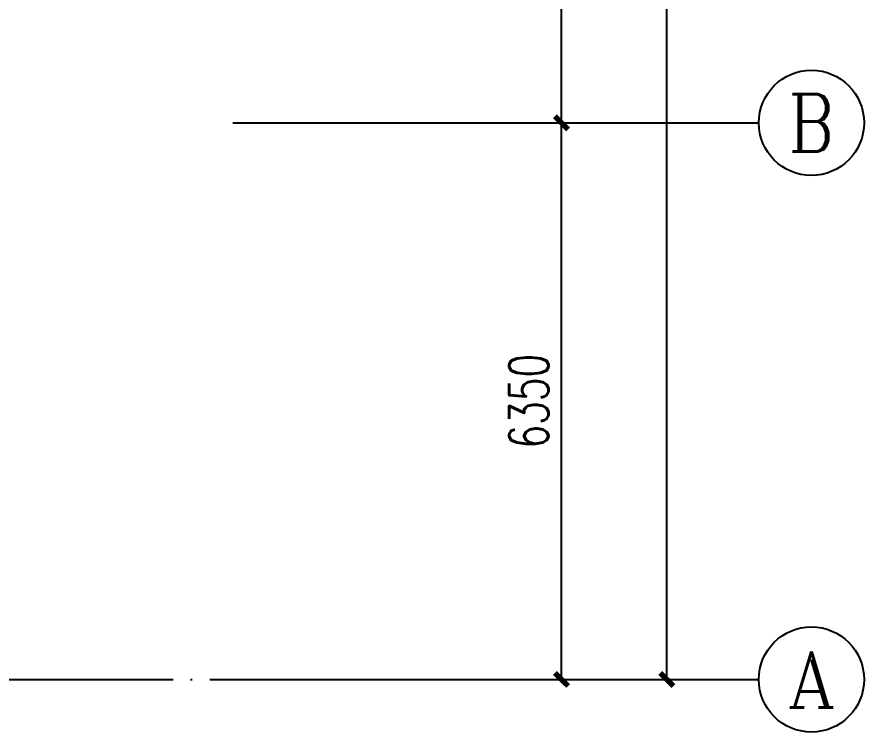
# Model space of a CAD drawing. Extents: x 12152 to 491505, y 111028 to 412681.
# Drawn here: x 470009 to 479669, y 127260 to 135418 of the extents above; entities that cross this region are included whole.
import ezdxf
from ezdxf.enums import TextEntityAlignment as Align

# ---------------------------------------------------------------- set-up
doc = ezdxf.new("R2010")
doc.units = 0
doc.header["$LTSCALE"] = 1000
doc.header["$MEASUREMENT"] = 0
doc.linetypes.add('DOTE', pattern=[2.42, 2, -0.2, 0.02, -0.2])
for name, color, linetype in [('AXIS', 3, 'Continuous'), ('AXIS_TEXT', 7, 'Continuous'), ('DOTE', 8, 'DOTE')]:
    doc.layers.add(name, color=color, linetype=linetype)
doc.styles.add('_TCH_AXIS', font='COMPLEX', dxfattribs={"bigfont": 'GBCBIG'})
doc.styles.add('_TCH_DIM_T3', font='SIMPLEX', dxfattribs={"width": 0.705882, "bigfont": 'GBCBIG'})
doc.styles.add('COMPLEX', font='COMPLEX')
doc.dimstyles.new('_TCH_ARCH&&150', dxfattribs={"dimtxt": 446.25, "dimasz": 150, "dimexe": 375, "dimexo": 450, "dimgap": 150, "dimtad": 1, "dimdec": 0, "dimzin": 0, "dimdsep": 46, "dimtxsty": '_TCH_DIM_T3', "dimblk": 'ARCHTICK', "dimcen": 0.09, "dimclrt": 7, "dimazin": 2, "dimtfac": 1, "dimtdec": 0, "dimtix": 1, "dimtmove": 2, "dimatfit": 3, "dimfxl": 1, "dimtolj": 1, "dimtzin": 0, "dimarcsym": 0})

# ---------------------------------------------------------------- blocks, each defined once
blk = doc.blocks.new('_ArchTick')
at = {"color": 0, "linetype": 'ByBlock', "const_width": 0.4}
blk.add_lwpolyline([(-0.5, -0.5), (0.5, 0.5)], dxfattribs=at)
blk = doc.blocks.new('*D201')
at = {"layer": 'AXIS', "color": 0, "lineweight": -2, "transparency": 16777216}
for p, q in [((472918.8, 134209.9), (476593.8, 134209.9)), ((476218.8, 127859.9), (476218.8, 134209.9)), ((472918.8, 127859.9), (476593.8, 127859.9))]:
    blk.add_line(p, q, dxfattribs=at)
at = {"layer": 'Defpoints', "color": 0, "transparency": 16777216}
for p in [(472468.8, 134209.9), (476218.8, 134209.9), (472468.8, 127859.9)]:
    blk.add_point(p, dxfattribs=at)
at = {"layer": 'AXIS', "color": 0, "lineweight": -2, "transparency": 16777216, "xscale": 150, "yscale": 150, "zscale": 150}
for p, rotation in [((476218.8, 134209.9), 90), ((476218.8, 127859.9), 270)]:
    blk.add_blockref('_ArchTick', p, dxfattribs=dict(at, rotation=rotation))
at = {"layer": 'AXIS', "color": 7, "transparency": 16777216, "insert": (475845.7, 131034.9), "char_height": 446.25, "attachment_point": 5, "rotation": 90, "style": '_TCH_DIM_T3'}
blk.add_mtext('\\A1;6350', dxfattribs=at)
blk = doc.blocks.new('*D202')
at = {"layer": 'AXIS', "color": 0, "lineweight": -2, "transparency": 16777216}
for p, q in [((472918.8, 140559.9), (476593.8, 140559.9)), ((476218.8, 134209.9), (476218.8, 140559.9)), ((472918.8, 134209.9), (476593.8, 134209.9))]:
    blk.add_line(p, q, dxfattribs=at)
at = {"layer": 'Defpoints', "color": 0, "transparency": 16777216}
for p in [(472468.8, 140559.9), (476218.8, 140559.9), (472468.8, 134209.9)]:
    blk.add_point(p, dxfattribs=at)
at = {"layer": 'AXIS', "color": 0, "lineweight": -2, "transparency": 16777216, "xscale": 150, "yscale": 150, "zscale": 150}
for p, rotation in [((476218.8, 140559.9), 90), ((476218.8, 134209.9), 270)]:
    blk.add_blockref('_ArchTick', p, dxfattribs=dict(at, rotation=rotation))
at = {"layer": 'AXIS', "color": 7, "transparency": 16777216, "insert": (475845.7, 137384.9), "char_height": 446.25, "attachment_point": 5, "rotation": 90, "style": '_TCH_DIM_T3'}
blk.add_mtext('\\A1;6350', dxfattribs=at)
blk = doc.blocks.new('*D205')
at = {"layer": 'AXIS', "color": 0, "lineweight": -2, "transparency": 16777216}
for p, q in [((472918.8, 153259.9), (477793.8, 153259.9)), ((477418.8, 127859.9), (477418.8, 153259.9)), ((472918.8, 127859.9), (477793.8, 127859.9))]:
    blk.add_line(p, q, dxfattribs=at)
at = {"layer": 'Defpoints', "color": 0, "transparency": 16777216}
for p in [(472468.8, 153259.9), (477418.8, 153259.9), (472468.8, 127859.9)]:
    blk.add_point(p, dxfattribs=at)
at = {"layer": 'AXIS', "color": 0, "lineweight": -2, "transparency": 16777216, "xscale": 150, "yscale": 150, "zscale": 150}
for p, rotation in [((477418.8, 153259.9), 90), ((477418.8, 127859.9), 270)]:
    blk.add_blockref('_ArchTick', p, dxfattribs=dict(at, rotation=rotation))
at = {"layer": 'AXIS', "color": 7, "transparency": 16777216, "insert": (477045.7, 140559.9), "char_height": 446.25, "attachment_point": 5, "rotation": 90, "style": '_TCH_DIM_T3'}
blk.add_mtext('\\A1;25400', dxfattribs=at)
blk = doc.blocks.new('_AXISO')
blk.add_circle((0, 0), 0.5)
at = {"layer": 'AXIS_TEXT', "style": 'COMPLEX', "width": 1.041667}
blk.add_attdef('A', text='', height=0.56, dxfattribs=at).set_placement((-0.25, -0.28), (0.25, -0.28), align=Align.FIT)

msp = doc.modelspace()

# ---------------------------------------------------------------- linework, layer by layer
at = {"layer": 'AXIS', "color": 0}
for p, q in [((472468.8, 134209.9), (478468.8, 134209.9)), ((472468.8, 127859.9), (478468.8, 127859.9))]:
    msp.add_line(p, q, dxfattribs=at)
at = {"layer": 'DOTE'}
msp.add_line((406868.8, 127859.9), (472468.8, 127859.9), dxfattribs=at)

# ---------------------------------------------------------------- block references
at = {"layer": 'AXIS', "color": 0}
ref = msp.add_blockref('_AXISO', (479068.8, 134209.9), dxfattribs=dict(at, xscale=1200, yscale=1200, zscale=1200))
ref.add_attrib('A', 'B', dxfattribs={"layer": 'AXIS_TEXT', "color": 0, "height": 652.9, "style": '_TCH_AXIS'}).set_placement((478804.5, 133883.4), (479333.1, 133883.4), align=Align.FIT)
ref = msp.add_blockref('_AXISO', (479068.8, 127859.9), dxfattribs=dict(at, xscale=1200, yscale=1200, zscale=1200))
ref.add_attrib('A', 'A', dxfattribs={"layer": 'AXIS_TEXT', "color": 0, "height": 637.8, "style": '_TCH_AXIS'}).set_placement((478795.5, 127541), (479342.1, 127541), align=Align.FIT)

# ---------------------------------------------------------------- dimensions: what is measured, and where the dimension line sits
for p1, p2, distance, picture, middle in [((472468.8, 127859.9), (472468.8, 153259.9), -4950, '*D205', (477045.7, 140559.9)), ((472468.8, 134209.9), (472468.8, 140559.9), -3750, '*D202', (475845.7, 137384.9)), ((472468.8, 127859.9), (472468.8, 134209.9), -3750, '*D201', (475845.7, 131034.9))]:
    dim = msp.add_aligned_dim(p1=p1, p2=p2, distance=distance, dimstyle='_TCH_ARCH&&150', dxfattribs=at)
    dim.commit()
    dim.dimension.update_dxf_attribs({"geometry": picture, "text_midpoint": middle})

doc.saveas('drawing.dxf')
